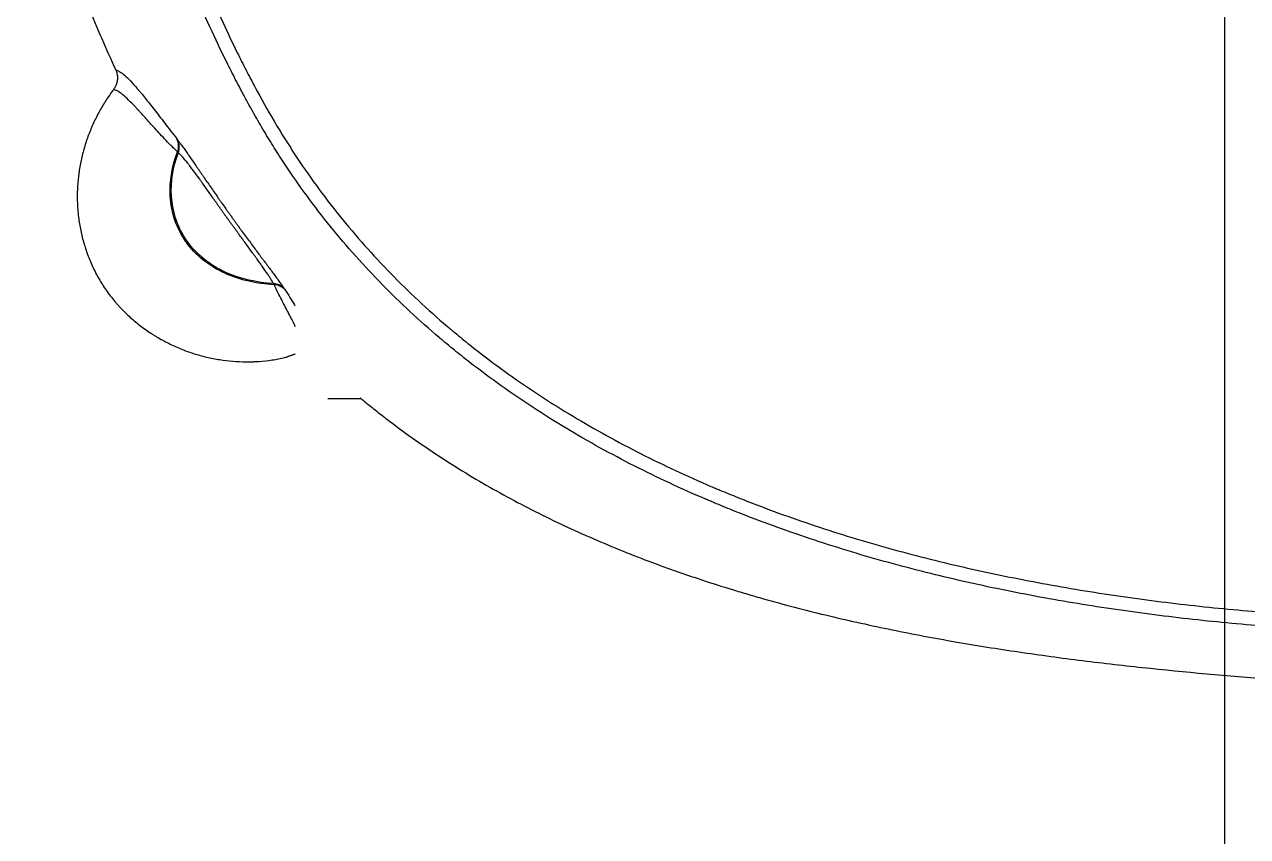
# Model space of a CAD drawing. Header units: millimetres. Extents: x -33000 to 294000, y 0 to 42408.
# Drawn here: x 8420.3 to 8552.1, y 15390.5 to 15477.9 of the extents above; entities that cross this region are included whole.
import ezdxf

# ---------------------------------------------------------------- set-up
doc = ezdxf.new("R2010")
doc.units = ezdxf.units.MM
doc.header["$LTSCALE"] = 50
doc.layers.add('arch', color=8, linetype='Continuous')

msp = doc.modelspace()

# ---------------------------------------------------------------- linework, layer by layer
at = {"layer": 'arch'}
msp.add_line((8549.58, 16664.53), (8549.58, 15204.53), dxfattribs=at)
at = {"layer": 'arch', "linetype": 'Continuous'}
msp.add_line((8453.01, 15437.63), (8456.51, 15437.63), dxfattribs=at)
for centre, major_axis, ratio, start_param, end_param in [((8435.04, 15464.57), (-1.59, -1.21), 0.873482, 2.204426, 2.992704), ((8435.12, 15464.46), (-1.59, -1.21), 0.870637, 2.216695, 2.993954), ((8446.8, 15448.18), (1.66, 1.11), 0.873243, 0.157442, 0.851187), ((8446.89, 15448.03), (1.68, 1.09), 0.894464, 0.171508, 0.874223)]:
    msp.add_ellipse(centre, major_axis=major_axis, ratio=ratio, start_param=start_param, end_param=end_param, dxfattribs=at)
for points, knots in [([(8554.53, 15413.06), (8551.74, 15413.27), (8548.95, 15413.53), (8543.4, 15414.15), (8540.64, 15414.5), (8535.13, 15415.3), (8532.39, 15415.75), (8526.93, 15416.76), (8524.21, 15417.31), (8518.8, 15418.54), (8516.11, 15419.22), (8510.75, 15420.69), (8508.09, 15421.49), (8504.12, 15422.81), (8502.8, 15423.26), (8500.17, 15424.21), (8498.86, 15424.7), (8496.9, 15425.47), (8495.92, 15425.86), (8494.94, 15426.27), (8494.46, 15426.47), (8494.29, 15426.54), (8493.97, 15426.68), (8492.51, 15427.3), (8491.07, 15427.94), (8488.53, 15429.13), (8486.01, 15430.35), (8482.3, 15432.31), (8479.88, 15433.7), (8477.49, 15435.14), (8476.3, 15435.88), (8473.97, 15437.41), (8472.81, 15438.19), (8470.53, 15439.82), (8469.41, 15440.66), (8467.74, 15441.95), (8466.92, 15442.61), (8465.96, 15443.39), (8465.56, 15443.73), (8465.29, 15443.96), (8465.15, 15444.07), (8463.94, 15445.1), (8462.89, 15446.04), (8460.84, 15447.95), (8459.84, 15448.92), (8457.89, 15450.91), (8456.94, 15451.93), (8455.09, 15454), (8454.19, 15455.06), (8452.44, 15457.22), (8451.6, 15458.32), (8449.95, 15460.56), (8449.16, 15461.7), (8448, 15463.44), (8447.63, 15464.03), (8446.88, 15465.21), (8446.52, 15465.81), (8445.8, 15467.02), (8445.45, 15467.62), (8444.75, 15468.85), (8444.41, 15469.46), (8443.99, 15470.24), (8443.91, 15470.39), (8443.74, 15470.71), (8443.66, 15470.86), (8443.41, 15471.33), (8442.92, 15472.27), (8442.44, 15473.21), (8441.51, 15475.1), (8440.91, 15476.36), (8439.74, 15478.91), (8439.19, 15480.19), (8437.57, 15484.06), (8436.57, 15486.66), (8434.71, 15491.92), (8433.84, 15494.56), (8432.23, 15499.9), (8431.48, 15502.59), (8430.09, 15508), (8429.44, 15510.73), (8428.69, 15514.15), (8428.47, 15515.18), (8428.25, 15516.21), (8428.11, 15516.9), (8428.04, 15517.24), (8427.69, 15518.96), (8427.42, 15520.34), (8426.65, 15524.46), (8426.17, 15527.22), (8425.29, 15532.72), (8424.89, 15535.48), (8423.76, 15543.75), (8423.14, 15549.26), (8422.35, 15557.53), (8422.1, 15560.29), (8421.67, 15565.81), (8421.48, 15568.57), (8420.98, 15576.85), (8420.5, 15587.9), (8420.35, 15598.95), (8420.35, 15610.01), (8420.42, 15615.54), (8420.73, 15626.6), (8420.97, 15632.13), (8421.48, 15640.44), (8421.67, 15643.21), (8422.1, 15648.74), (8422.34, 15651.51), (8422.88, 15657.06), (8423.17, 15659.83), (8423.64, 15663.98), (8423.81, 15665.37), (8424.16, 15668.14), (8424.34, 15669.53), (8425.28, 15676.46), (8426.16, 15681.98), (8427.7, 15690.2), (8428.25, 15692.93), (8429.45, 15698.38), (8430.1, 15701.09), (8431.49, 15706.49), (8432.23, 15709.17), (8433.85, 15714.52), (8434.72, 15717.18), (8435.78, 15720.15), (8435.89, 15720.48), (8436.13, 15721.14), (8436.25, 15721.47), (8436.62, 15722.46), (8437.36, 15724.43), (8438.14, 15726.37), (8439.76, 15730.23), (8440.92, 15732.77), (8442.46, 15735.89), (8442.78, 15736.51), (8443.42, 15737.74), (8443.74, 15738.35), (8444.74, 15740.19), (8445.42, 15741.4), (8446.49, 15743.19), (8446.85, 15743.79), (8447.59, 15744.97), (8447.97, 15745.56), (8449.13, 15747.31), (8449.93, 15748.46), (8451.17, 15750.16), (8451.6, 15750.72), (8452.13, 15751.42), (8452.24, 15751.56), (8452.46, 15751.84), (8452.79, 15752.25), (8453.99, 15753.76), (8455.13, 15755.1), (8456.99, 15757.18), (8457.94, 15758.2), (8459.89, 15760.18), (8460.88, 15761.15), (8462.91, 15763.04), (8463.95, 15763.96), (8466.06, 15765.76), (8467.14, 15766.63), (8469.33, 15768.34), (8470.44, 15769.17), (8472.71, 15770.79), (8473.86, 15771.58), (8475.62, 15772.73), (8476.5, 15773.3), (8477.55, 15773.94), (8478, 15774.22), (8478.3, 15774.4), (8478.45, 15774.49), (8479.8, 15775.31), (8481.02, 15776.01), (8483.47, 15777.36), (8485.94, 15778.67), (8488.44, 15779.89), (8492.22, 15781.65), (8494.77, 15782.75), (8499.94, 15784.78), (8502.55, 15785.73), (8507.82, 15787.48), (8510.48, 15788.28), (8514.52, 15789.4), (8515.87, 15789.76), (8517.9, 15790.27), (8518.58, 15790.44), (8519.6, 15790.68), (8519.94, 15790.76), (8520.63, 15790.92), (8522.33, 15791.32), (8524.04, 15791.69), (8526.1, 15792.11), (8526.79, 15792.25), (8528.17, 15792.52), (8528.85, 15792.65), (8532.3, 15793.29), (8535.06, 15793.74), (8540.6, 15794.55), (8543.38, 15794.91), (8547.55, 15795.37), (8548.94, 15795.51), (8551.74, 15795.77), (8553.13, 15795.89), (8554.53, 15796)], [0, 0, 0, 0, 0.015625, 0.015625, 0.03125, 0.03125, 0.046875, 0.046875, 0.0625, 0.0625, 0.078125, 0.078125, 0.09375, 0.09375, 0.101562, 0.101562, 0.109375, 0.109375, 0.113281, 0.115234, 0.115234, 0.116211, 0.116211, 0.117187, 0.125, 0.125, 0.132812, 0.140625, 0.148437, 0.148437, 0.15625, 0.15625, 0.164062, 0.164062, 0.171875, 0.171875, 0.175781, 0.177734, 0.178711, 0.178711, 0.179687, 0.179687, 0.1875, 0.1875, 0.195312, 0.195312, 0.203125, 0.203125, 0.210937, 0.210937, 0.21875, 0.21875, 0.226562, 0.226562, 0.230469, 0.230469, 0.234375, 0.234375, 0.238281, 0.238281, 0.242187, 0.242187, 0.243164, 0.243164, 0.244141, 0.244141, 0.246094, 0.25, 0.25, 0.257812, 0.257812, 0.265625, 0.265625, 0.28125, 0.28125, 0.296875, 0.296875, 0.3125, 0.3125, 0.328125, 0.328125, 0.332031, 0.333984, 0.333984, 0.335937, 0.335937, 0.34375, 0.34375, 0.359375, 0.359375, 0.375, 0.375, 0.40625, 0.40625, 0.421875, 0.421875, 0.4375, 0.4375, 0.46875, 0.5, 0.5, 0.53125, 0.53125, 0.5625, 0.5625, 0.578125, 0.578125, 0.59375, 0.59375, 0.609375, 0.609375, 0.617187, 0.617187, 0.625, 0.625, 0.65625, 0.65625, 0.671875, 0.671875, 0.6875, 0.6875, 0.703125, 0.703125, 0.71875, 0.71875, 0.720703, 0.720703, 0.722656, 0.722656, 0.726562, 0.734375, 0.734375, 0.75, 0.75, 0.753906, 0.753906, 0.757812, 0.757812, 0.765625, 0.765625, 0.769531, 0.769531, 0.773437, 0.773437, 0.78125, 0.78125, 0.785156, 0.785156, 0.786133, 0.786133, 0.787109, 0.789062, 0.796875, 0.796875, 0.804687, 0.804687, 0.8125, 0.8125, 0.820312, 0.820312, 0.828125, 0.828125, 0.835937, 0.835937, 0.84375, 0.84375, 0.847656, 0.849609, 0.850586, 0.850586, 0.851562, 0.851562, 0.859375, 0.859375, 0.867187, 0.875, 0.875, 0.890625, 0.890625, 0.90625, 0.90625, 0.921875, 0.921875, 0.929687, 0.929687, 0.933594, 0.933594, 0.935547, 0.935547, 0.9375, 0.945312, 0.945312, 0.949219, 0.949219, 0.953125, 0.953125, 0.96875, 0.96875, 0.984375, 0.984375, 0.992187, 0.992187, 1, 1, 1, 1]), ([(8554.64, 15794.5), (8551.87, 15794.29), (8549.11, 15794.03), (8543.59, 15793.42), (8540.85, 15793.07), (8535.37, 15792.28), (8532.64, 15791.83), (8527.2, 15790.82), (8524.49, 15790.27), (8519.09, 15789.04), (8516.4, 15788.36), (8512.38, 15787.26), (8511.04, 15786.87), (8509.38, 15786.37), (8509.04, 15786.26), (8508.38, 15786.06), (8507.38, 15785.75), (8506.39, 15785.42), (8503.09, 15784.33), (8500.48, 15783.39), (8495.33, 15781.36), (8492.78, 15780.27), (8489.02, 15778.51), (8486.53, 15777.3), (8484.08, 15776), (8481.65, 15774.65), (8480.44, 15773.96), (8479.1, 15773.14), (8478.95, 15773.05), (8478.65, 15772.87), (8478.2, 15772.6), (8477.17, 15771.96), (8476.29, 15771.39), (8474.55, 15770.25), (8473.41, 15769.47), (8471.17, 15767.86), (8470.06, 15767.03), (8467.89, 15765.34), (8466.83, 15764.47), (8464.74, 15762.68), (8463.71, 15761.76), (8461.7, 15759.89), (8460.72, 15758.92), (8458.8, 15756.95), (8457.86, 15755.94), (8456.02, 15753.86), (8455.12, 15752.8), (8454.03, 15751.44), (8453.81, 15751.17), (8453.49, 15750.76), (8453.38, 15750.62), (8453.17, 15750.34), (8452.63, 15749.65), (8452.11, 15748.95), (8450.88, 15747.26), (8450.1, 15746.11), (8448.58, 15743.79), (8447.85, 15742.62), (8446.45, 15740.24), (8445.78, 15739.04), (8444.48, 15736.61), (8443.85, 15735.38), (8442.02, 15731.66), (8440.89, 15729.15), (8439.29, 15725.31), (8438.53, 15723.37), (8437.8, 15721.42), (8437.5, 15720.6), (8437.44, 15720.44), (8437.32, 15720.11), (8437.14, 15719.62), (8436.97, 15719.13), (8435.93, 15716.18), (8435.08, 15713.54), (8433.49, 15708.24), (8432.75, 15705.57), (8431.39, 15700.22), (8430.75, 15697.53), (8429.58, 15692.13), (8429.03, 15689.42), (8428.02, 15683.98), (8427.32, 15679.89), (8426.59, 15675.09), (8426.24, 15672.69), (8426.1, 15671.66), (8426, 15670.98), (8425.96, 15670.63), (8425.54, 15667.54), (8424.86, 15662.04), (8424.29, 15656.55), (8423.76, 15651.05), (8423.53, 15648.31), (8423.1, 15642.82), (8422.91, 15640.07), (8422.41, 15631.84), (8422.18, 15626.35), (8421.87, 15615.38), (8421.8, 15609.9), (8421.8, 15598.94), (8421.88, 15593.46), (8422.19, 15582.5), (8422.42, 15577.03), (8422.92, 15568.82), (8423.11, 15566.08), (8423.54, 15560.61), (8423.78, 15557.87), (8424.56, 15549.67), (8425.18, 15544.2), (8426.28, 15536.01), (8426.68, 15533.28), (8427.55, 15527.81), (8428.02, 15525.08), (8428.78, 15520.99), (8429.05, 15519.63), (8429.39, 15517.92), (8429.46, 15517.58), (8429.6, 15516.9), (8429.81, 15515.88), (8430.61, 15512.14), (8431.41, 15508.76), (8432.78, 15503.39), (8433.52, 15500.72), (8435.1, 15495.43), (8435.96, 15492.8), (8437.79, 15487.58), (8438.77, 15485), (8440.37, 15481.16), (8441.47, 15478.62), (8442.65, 15476.1), (8443.58, 15474.23), (8444.05, 15473.29), (8444.61, 15472.21), (8444.86, 15471.75), (8445.02, 15471.44), (8445.1, 15471.28), (8445.85, 15469.89), (8446.53, 15468.68), (8447.59, 15466.88), (8447.95, 15466.29), (8448.69, 15465.11), (8449.06, 15464.53), (8450.2, 15462.79), (8450.98, 15461.66), (8452.6, 15459.43), (8453.44, 15458.34), (8455.17, 15456.2), (8456.06, 15455.15), (8457.89, 15453.09), (8458.83, 15452.08), (8460.76, 15450.1), (8461.75, 15449.13), (8463.78, 15447.23), (8464.82, 15446.3), (8466.02, 15445.28), (8466.15, 15445.17), (8466.42, 15444.94), (8466.55, 15444.83), (8466.96, 15444.5), (8467.77, 15443.83), (8468.58, 15443.18), (8470.23, 15441.89), (8471.35, 15441.06), (8473.61, 15439.45), (8474.76, 15438.67), (8477.07, 15437.15), (8478.25, 15436.42), (8480.62, 15435), (8483.02, 15433.62), (8486.69, 15431.67), (8489.19, 15430.46), (8491.72, 15429.29), (8492.99, 15428.72), (8494.43, 15428.1), (8494.59, 15428.03), (8494.91, 15427.9), (8495.08, 15427.83), (8495.56, 15427.63), (8496.53, 15427.23), (8497.5, 15426.84), (8499.44, 15426.08), (8500.74, 15425.59), (8503.35, 15424.65), (8504.66, 15424.2), (8508.6, 15422.9), (8511.24, 15422.11), (8516.55, 15420.65), (8519.22, 15419.98), (8524.58, 15418.77), (8527.28, 15418.22), (8532.69, 15417.22), (8535.41, 15416.77), (8540.87, 15415.98), (8543.61, 15415.63), (8549.11, 15415.02), (8551.87, 15414.77), (8554.64, 15414.55)], [0, 0, 0, 0, 0.015625, 0.015625, 0.03125, 0.03125, 0.046875, 0.046875, 0.0625, 0.0625, 0.078125, 0.078125, 0.085938, 0.085938, 0.087891, 0.087891, 0.089844, 0.09375, 0.09375, 0.109375, 0.109375, 0.125, 0.125, 0.132812, 0.140625, 0.140625, 0.148437, 0.148437, 0.149414, 0.149414, 0.150391, 0.152344, 0.15625, 0.15625, 0.164062, 0.164062, 0.171875, 0.171875, 0.179687, 0.179687, 0.1875, 0.1875, 0.195312, 0.195312, 0.203125, 0.203125, 0.210938, 0.210938, 0.212891, 0.212891, 0.213867, 0.213867, 0.214844, 0.21875, 0.21875, 0.226563, 0.226563, 0.234375, 0.234375, 0.242188, 0.242188, 0.25, 0.25, 0.265625, 0.265625, 0.273438, 0.277344, 0.277344, 0.27832, 0.27832, 0.279297, 0.28125, 0.28125, 0.296875, 0.296875, 0.3125, 0.3125, 0.328125, 0.328125, 0.34375, 0.34375, 0.359375, 0.367188, 0.371094, 0.373047, 0.373047, 0.375, 0.375, 0.390625, 0.40625, 0.40625, 0.421875, 0.421875, 0.4375, 0.4375, 0.46875, 0.46875, 0.5, 0.5, 0.53125, 0.53125, 0.5625, 0.5625, 0.578125, 0.578125, 0.59375, 0.59375, 0.625, 0.625, 0.640625, 0.640625, 0.65625, 0.65625, 0.664063, 0.664063, 0.666016, 0.666016, 0.667969, 0.671875, 0.6875, 0.6875, 0.703125, 0.703125, 0.71875, 0.71875, 0.734375, 0.734375, 0.742188, 0.75, 0.75, 0.753906, 0.755859, 0.756836, 0.756836, 0.757813, 0.757813, 0.765625, 0.765625, 0.769531, 0.769531, 0.773438, 0.773438, 0.78125, 0.78125, 0.789063, 0.789063, 0.796875, 0.796875, 0.804688, 0.804688, 0.8125, 0.8125, 0.820313, 0.820313, 0.821289, 0.821289, 0.822266, 0.822266, 0.824219, 0.828125, 0.828125, 0.835938, 0.835938, 0.84375, 0.84375, 0.851563, 0.851563, 0.859375, 0.867188, 0.875, 0.875, 0.882813, 0.882813, 0.883789, 0.883789, 0.884766, 0.884766, 0.886719, 0.890625, 0.890625, 0.898438, 0.898438, 0.90625, 0.90625, 0.921875, 0.921875, 0.9375, 0.9375, 0.953125, 0.953125, 0.96875, 0.96875, 0.984375, 0.984375, 1, 1, 1, 1]), ([(8427.24, 15479.83), (8427.7, 15478.68), (8428.18, 15477.53), (8429.15, 15475.25), (8429.66, 15474.12), (8430.18, 15473)], [0, 0, 0, 0, 0.5, 0.5, 1, 1, 1, 1]), ([(8430.18, 15473), (8430.23, 15472.88), (8430.28, 15472.76), (8430.32, 15472.58), (8430.33, 15472.51), (8430.35, 15472.42), (8430.35, 15472.39), (8430.36, 15472.32), (8430.36, 15472.29), (8430.37, 15472.13), (8430.36, 15472.01), (8430.34, 15471.82), (8430.33, 15471.76), (8430.3, 15471.66), (8430.3, 15471.63), (8430.28, 15471.57), (8430.27, 15471.54), (8430.26, 15471.51)], [0, 0, 0, 0, 0.25, 0.25, 0.375, 0.375, 0.4375, 0.4375, 0.5, 0.5, 0.75, 0.75, 0.875, 0.875, 0.9375, 0.9375, 1, 1, 1, 1]), ([(8430.18, 15473), (8430.24, 15472.99), (8430.31, 15472.96), (8430.42, 15472.92), (8430.46, 15472.9), (8430.53, 15472.87), (8430.57, 15472.84), (8430.77, 15472.73), (8430.94, 15472.6), (8431.32, 15472.26), (8431.53, 15472.06), (8431.98, 15471.59), (8432.22, 15471.32), (8432.52, 15470.97), (8432.55, 15470.93), (8432.62, 15470.85), (8432.72, 15470.73), (8432.83, 15470.6), (8433.04, 15470.35), (8433.19, 15470.17), (8433.49, 15469.79), (8433.65, 15469.59), (8433.98, 15469.18), (8434.15, 15468.96), (8434.5, 15468.51), (8434.68, 15468.28), (8435.06, 15467.79), (8435.26, 15467.54), (8435.66, 15467.01), (8435.87, 15466.74), (8436.31, 15466.17), (8436.54, 15465.87), (8436.77, 15465.57)], [0, 0, 0, 0, 0.0625, 0.0625, 0.09375, 0.09375, 0.125, 0.125, 0.25, 0.25, 0.375, 0.375, 0.5, 0.5, 0.515625, 0.515625, 0.53125, 0.5625, 0.5625, 0.625, 0.625, 0.6875, 0.6875, 0.75, 0.75, 0.8125, 0.8125, 0.875, 0.875, 0.9375, 0.9375, 1, 1, 1, 1]), ([(8430.26, 15471.51), (8430.25, 15471.48), (8430.24, 15471.45), (8430.22, 15471.4), (8430.21, 15471.37), (8430.18, 15471.28), (8430.15, 15471.23), (8430.07, 15471.07), (8430.01, 15470.98), (8429.94, 15470.88)], [0, 0, 0, 0, 0.125, 0.125, 0.25, 0.25, 0.5, 0.5, 1, 1, 1, 1]), ([(8429.94, 15470.88), (8429.66, 15470.52), (8429.39, 15470.14), (8428.89, 15469.36), (8428.65, 15468.97), (8428.2, 15468.15), (8427.99, 15467.73), (8427.7, 15467.09), (8427.6, 15466.88), (8427.47, 15466.55), (8427.4, 15466.39), (8427.33, 15466.22), (8427.29, 15466.11), (8427.27, 15466.06), (8427.08, 15465.56), (8426.93, 15465.11), (8426.67, 15464.2), (8426.55, 15463.74), (8426.35, 15462.81), (8426.27, 15462.34), (8426.14, 15461.4), (8426.09, 15460.92), (8426.05, 15460.2), (8426.04, 15459.95), (8426.03, 15459.65), (8426.03, 15459.59), (8426.03, 15459.47), (8426.03, 15459.41), (8426.03, 15459.22), (8426.03, 15459.1), (8426.05, 15458.49), (8426.08, 15458), (8426.18, 15457.04), (8426.25, 15456.56), (8426.42, 15455.6), (8426.53, 15455.12), (8426.79, 15454.18), (8426.94, 15453.7), (8427.13, 15453.18), (8427.15, 15453.12), (8427.19, 15453), (8427.22, 15452.94), (8427.28, 15452.77), (8427.42, 15452.42), (8427.57, 15452.08), (8427.88, 15451.41), (8428.11, 15450.97), (8428.6, 15450.11), (8428.87, 15449.7), (8429.43, 15448.88), (8429.74, 15448.49), (8430.1, 15448.06), (8430.14, 15448.01), (8430.22, 15447.92), (8430.26, 15447.87), (8430.39, 15447.73), (8430.64, 15447.45), (8430.9, 15447.18), (8431.42, 15446.65), (8431.79, 15446.32), (8432.54, 15445.68), (8432.93, 15445.38), (8433.53, 15444.95), (8433.74, 15444.81), (8434, 15444.64), (8434.05, 15444.6), (8434.15, 15444.54), (8434.2, 15444.5), (8434.36, 15444.41), (8434.47, 15444.34), (8435, 15444.02), (8435.43, 15443.79), (8436.3, 15443.35), (8437.19, 15442.95), (8438.1, 15442.62), (8438.79, 15442.4), (8439.02, 15442.33), (8439.49, 15442.2), (8439.73, 15442.14), (8440.43, 15441.98), (8440.9, 15441.89), (8441.84, 15441.74), (8442.32, 15441.68), (8443.26, 15441.61), (8443.73, 15441.58), (8444.44, 15441.58), (8444.68, 15441.58), (8444.97, 15441.59), (8445.03, 15441.59), (8445.15, 15441.6), (8445.21, 15441.6), (8445.39, 15441.61), (8445.5, 15441.62), (8446.09, 15441.66), (8446.56, 15441.71), (8447.48, 15441.85), (8447.94, 15441.93), (8448.45, 15442.06), (8448.52, 15442.07), (8448.59, 15442.09)], [0, 0, 0, 0, 0.0321, 0.0321, 0.0642, 0.0642, 0.0963, 0.0963, 0.112351, 0.112351, 0.120376, 0.124388, 0.124388, 0.128401, 0.128401, 0.160501, 0.160501, 0.192601, 0.192601, 0.224701, 0.224701, 0.256801, 0.256801, 0.272851, 0.272851, 0.276864, 0.276864, 0.280876, 0.280876, 0.288901, 0.288901, 0.321002, 0.321002, 0.353102, 0.353102, 0.385202, 0.385202, 0.417302, 0.417302, 0.421315, 0.421315, 0.425327, 0.425327, 0.433352, 0.449402, 0.449402, 0.481502, 0.481502, 0.513602, 0.513602, 0.545703, 0.545703, 0.549715, 0.549715, 0.553728, 0.553728, 0.561753, 0.577803, 0.577803, 0.609903, 0.609903, 0.642003, 0.642003, 0.658053, 0.658053, 0.662066, 0.662066, 0.666078, 0.666078, 0.674103, 0.674103, 0.706203, 0.706203, 0.738304, 0.770404, 0.770404, 0.786454, 0.786454, 0.802504, 0.802504, 0.834604, 0.834604, 0.866704, 0.866704, 0.898804, 0.898804, 0.914854, 0.914854, 0.918867, 0.918867, 0.922879, 0.922879, 0.930904, 0.930904, 0.963005, 0.963005, 0.995105, 0.995105, 1, 1, 1, 1]), ([(8436.84, 15464.17), (8436.71, 15464.29), (8436.59, 15464.41), (8436.35, 15464.65), (8436.23, 15464.77), (8435.88, 15465.12), (8435.65, 15465.36), (8435.22, 15465.81), (8435.01, 15466.03), (8434.62, 15466.47), (8434.42, 15466.68), (8434.06, 15467.08), (8433.88, 15467.28), (8433.54, 15467.66), (8433.37, 15467.84), (8433.05, 15468.2), (8432.9, 15468.36), (8432.68, 15468.61), (8432.57, 15468.72), (8432.46, 15468.84), (8432.39, 15468.91), (8432.36, 15468.95), (8432.05, 15469.28), (8431.8, 15469.53), (8431.34, 15469.99), (8431.12, 15470.18), (8430.73, 15470.5), (8430.55, 15470.62), (8430.35, 15470.74), (8430.31, 15470.76), (8430.23, 15470.79), (8430.19, 15470.81), (8430.08, 15470.85), (8430.01, 15470.87), (8429.94, 15470.88)], [0, 0, 0, 0, 0.03125, 0.03125, 0.0625, 0.0625, 0.125, 0.125, 0.1875, 0.1875, 0.25, 0.25, 0.3125, 0.3125, 0.375, 0.375, 0.4375, 0.4375, 0.46875, 0.484375, 0.484375, 0.5, 0.5, 0.625, 0.625, 0.75, 0.75, 0.875, 0.875, 0.90625, 0.90625, 0.9375, 0.9375, 1, 1, 1, 1]), ([(8436.77, 15465.57), (8436.78, 15465.55), (8436.79, 15465.54), (8436.81, 15465.52), (8436.82, 15465.51), (8436.84, 15465.48), (8436.84, 15465.47), (8436.85, 15465.46)], [0, 0, 0, 0, 0.367902, 0.367902, 0.683955, 0.683955, 1, 1, 1, 1]), ([(8436.85, 15465.46), (8436.93, 15465.37), (8437, 15465.26), (8437.16, 15465.05), (8437.24, 15464.93), (8437.42, 15464.69), (8437.51, 15464.57), (8437.7, 15464.3), (8437.79, 15464.16), (8437.92, 15463.98), (8437.95, 15463.94), (8438, 15463.87), (8438.02, 15463.83), (8438.1, 15463.72), (8438.15, 15463.64), (8438.32, 15463.41), (8438.42, 15463.25), (8438.65, 15462.93), (8438.76, 15462.76), (8439, 15462.42), (8439.11, 15462.25), (8439.3, 15461.98), (8439.36, 15461.9), (8439.48, 15461.71), (8439.55, 15461.62), (8439.74, 15461.35), (8439.86, 15461.16), (8440.25, 15460.6), (8440.51, 15460.22), (8440.92, 15459.64), (8441.05, 15459.45), (8441.26, 15459.15), (8441.33, 15459.06), (8441.46, 15458.86), (8441.53, 15458.76), (8441.74, 15458.46), (8441.88, 15458.26), (8442.1, 15457.97), (8442.17, 15457.87), (8442.31, 15457.67), (8442.38, 15457.57), (8442.49, 15457.42), (8442.52, 15457.37), (8442.59, 15457.27), (8442.63, 15457.22), (8442.74, 15457.07), (8442.81, 15456.97), (8442.95, 15456.77), (8443.02, 15456.68), (8443.16, 15456.48), (8443.23, 15456.38), (8443.38, 15456.18), (8443.45, 15456.08), (8443.59, 15455.89), (8443.66, 15455.79), (8443.87, 15455.5), (8444.01, 15455.31), (8444.43, 15454.74), (8444.71, 15454.36), (8445.12, 15453.81), (8445.25, 15453.63), (8445.52, 15453.27), (8445.65, 15453.1), (8445.85, 15452.83), (8445.91, 15452.75), (8446.01, 15452.62), (8446.04, 15452.57), (8446.11, 15452.49), (8446.27, 15452.27), (8446.55, 15451.9), (8446.9, 15451.43), (8447.13, 15451.13), (8447.34, 15450.84), (8447.44, 15450.7), (8447.57, 15450.53), (8447.59, 15450.49), (8447.64, 15450.43), (8447.71, 15450.33), (8447.78, 15450.23), (8447.92, 15450.04), (8448, 15449.93), (8448.16, 15449.7), (8448.23, 15449.6), (8448.29, 15449.5)], [0, 0, 0, 0, 0.03125, 0.03125, 0.0625, 0.0625, 0.09375, 0.09375, 0.125, 0.125, 0.132812, 0.132812, 0.140625, 0.140625, 0.15625, 0.15625, 0.1875, 0.1875, 0.21875, 0.21875, 0.25, 0.25, 0.265625, 0.265625, 0.28125, 0.28125, 0.3125, 0.3125, 0.375, 0.375, 0.40625, 0.40625, 0.421875, 0.421875, 0.4375, 0.4375, 0.46875, 0.46875, 0.484375, 0.484375, 0.5, 0.5, 0.507813, 0.507813, 0.515625, 0.515625, 0.53125, 0.53125, 0.546875, 0.546875, 0.5625, 0.5625, 0.578125, 0.578125, 0.59375, 0.59375, 0.625, 0.625, 0.6875, 0.6875, 0.71875, 0.71875, 0.75, 0.75, 0.765625, 0.765625, 0.773437, 0.773437, 0.78125, 0.8125, 0.84375, 0.875, 0.875, 0.90625, 0.90625, 0.914063, 0.914063, 0.921875, 0.9375, 0.9375, 0.96875, 0.96875, 1, 1, 1, 1]), ([(8447.23, 15449.88), (8445.35, 15449.98), (8441.56, 15450.83), (8437.31, 15454.21), (8435.63, 15459.12), (8436.24, 15462.61), (8436.84, 15464.17)], [0, 0, 0, 0, 0.237241, 0.503246, 0.769252, 1, 1, 1, 1]), ([(8447.17, 15450), (8445.33, 15450.11), (8441.62, 15450.95), (8437.45, 15454.29), (8435.78, 15459.12), (8436.35, 15462.55), (8436.92, 15464.09)], [0, 0, 0, 0, 0.237223, 0.503233, 0.769243, 1, 1, 1, 1]), ([(8436.92, 15464.09), (8436.92, 15464.1), (8436.91, 15464.11), (8436.89, 15464.12), (8436.88, 15464.13), (8436.86, 15464.15), (8436.85, 15464.16), (8436.84, 15464.17)], [0, 0, 0, 0, 0.316133, 0.316133, 0.632192, 0.632192, 1, 1, 1, 1]), ([(8447.17, 15450), (8447.12, 15450.09), (8447.07, 15450.18), (8446.95, 15450.38), (8446.88, 15450.49), (8446.77, 15450.66), (8446.74, 15450.72), (8446.68, 15450.81), (8446.66, 15450.84), (8446.62, 15450.9), (8446.6, 15450.93), (8446.49, 15451.09), (8446.4, 15451.21), (8446.22, 15451.48), (8446.03, 15451.75), (8445.72, 15452.18), (8445.5, 15452.49), (8445.37, 15452.68), (8445.34, 15452.72), (8445.28, 15452.8), (8445.25, 15452.83), (8445.17, 15452.95), (8445.11, 15453.03), (8444.94, 15453.27), (8444.82, 15453.43), (8444.59, 15453.75), (8444.47, 15453.91), (8444.23, 15454.24), (8444.11, 15454.41), (8443.93, 15454.66), (8443.87, 15454.75), (8443.74, 15454.92), (8443.68, 15455), (8443.49, 15455.26), (8443.37, 15455.43), (8443.18, 15455.69), (8443.11, 15455.78), (8442.98, 15455.95), (8442.92, 15456.04), (8442.79, 15456.21), (8442.72, 15456.3), (8442.63, 15456.43), (8442.59, 15456.48), (8442.53, 15456.56), (8442.5, 15456.61), (8442.43, 15456.7), (8442.4, 15456.74), (8442.34, 15456.83), (8442.31, 15456.88), (8442.24, 15456.96), (8442.21, 15457.01), (8442.17, 15457.08), (8442.15, 15457.1), (8442.12, 15457.14), (8442.1, 15457.17), (8442.05, 15457.23), (8442.02, 15457.27), (8441.96, 15457.36), (8441.92, 15457.41), (8441.86, 15457.5), (8441.83, 15457.54), (8441.76, 15457.63), (8441.73, 15457.67), (8441.64, 15457.81), (8441.58, 15457.9), (8441.45, 15458.08), (8441.39, 15458.17), (8441.27, 15458.34), (8441.2, 15458.43), (8441.08, 15458.61), (8441.02, 15458.7), (8440.83, 15458.96), (8440.71, 15459.14), (8440.47, 15459.48), (8440.35, 15459.65), (8440.11, 15459.99), (8439.99, 15460.15), (8439.76, 15460.48), (8439.64, 15460.65), (8439.5, 15460.85), (8439.47, 15460.89), (8439.41, 15460.97), (8439.38, 15461.01), (8439.3, 15461.13), (8439.24, 15461.21), (8438.96, 15461.6), (8438.74, 15461.89), (8438.43, 15462.31), (8438.33, 15462.44), (8438.18, 15462.64), (8438.13, 15462.71), (8438.05, 15462.8), (8438.03, 15462.83), (8437.98, 15462.89), (8437.96, 15462.92), (8437.74, 15463.2), (8437.56, 15463.41), (8437.31, 15463.7), (8437.23, 15463.79), (8437.07, 15463.95), (8437, 15464.02), (8436.92, 15464.09)], [0, 0, 0, 0, 0.03125, 0.03125, 0.0625, 0.0625, 0.078125, 0.078125, 0.085938, 0.085938, 0.09375, 0.09375, 0.125, 0.125, 0.15625, 0.1875, 0.21875, 0.21875, 0.226563, 0.226563, 0.234375, 0.234375, 0.25, 0.25, 0.28125, 0.28125, 0.3125, 0.3125, 0.34375, 0.34375, 0.359375, 0.359375, 0.375, 0.375, 0.40625, 0.40625, 0.421875, 0.421875, 0.4375, 0.4375, 0.453125, 0.453125, 0.460938, 0.460938, 0.46875, 0.46875, 0.476563, 0.476563, 0.484375, 0.484375, 0.492188, 0.492188, 0.496094, 0.496094, 0.5, 0.5, 0.507813, 0.507813, 0.515625, 0.515625, 0.523438, 0.523438, 0.53125, 0.53125, 0.546875, 0.546875, 0.5625, 0.5625, 0.578125, 0.578125, 0.59375, 0.59375, 0.625, 0.625, 0.65625, 0.65625, 0.6875, 0.6875, 0.71875, 0.71875, 0.726563, 0.726563, 0.734375, 0.734375, 0.75, 0.75, 0.8125, 0.8125, 0.84375, 0.84375, 0.859375, 0.859375, 0.867188, 0.867188, 0.875, 0.875, 0.9375, 0.9375, 0.96875, 0.96875, 1, 1, 1, 1]), ([(8449.52, 15445.38), (8449.49, 15445.45), (8449.45, 15445.51), (8449.24, 15445.96), (8449.03, 15446.37), (8448.68, 15447.03), (8448.56, 15447.27), (8448.31, 15447.74), (8448.18, 15447.99), (8447.92, 15448.5), (8447.78, 15448.77), (8447.51, 15449.31), (8447.37, 15449.59), (8447.23, 15449.88)], [0, 0, 0, 0, 0.055973, 0.055973, 0.370649, 0.370649, 0.527986, 0.527986, 0.685324, 0.685324, 0.842662, 0.842662, 1, 1, 1, 1]), ([(8448.38, 15449.36), (8448.57, 15449.06), (8448.76, 15448.78), (8449.11, 15448.23), (8449.28, 15447.96), (8449.47, 15447.67), (8449.49, 15447.63), (8449.51, 15447.59)], [0, 0, 0, 0, 0.465441, 0.465441, 0.930882, 0.930882, 1, 1, 1, 1]), ([(8456.49, 15437.7), (8456.64, 15437.58), (8456.78, 15437.46), (8457.38, 15436.98), (8457.83, 15436.62), (8458.51, 15436.08), (8458.74, 15435.9), (8459.2, 15435.54), (8460.35, 15434.66), (8461.51, 15433.81), (8463.4, 15432.49), (8464.35, 15431.84), (8466.28, 15430.59), (8467.25, 15429.98), (8470.19, 15428.21), (8472.19, 15427.1), (8476.24, 15424.99), (8478.31, 15424), (8482.49, 15422.13), (8484.61, 15421.25), (8487.84, 15420.01), (8488.92, 15419.61), (8490.28, 15419.13), (8490.55, 15419.03), (8491.1, 15418.84), (8491.92, 15418.56), (8493.84, 15417.91), (8495.49, 15417.39), (8497.15, 15416.88), (8497.7, 15416.72), (8498.81, 15416.39), (8499.36, 15416.23), (8501.03, 15415.76), (8502.14, 15415.46), (8504.38, 15414.87), (8505.49, 15414.59), (8508.86, 15413.78), (8511.11, 15413.28), (8515.62, 15412.34), (8517.89, 15411.91), (8520.73, 15411.41), (8521.3, 15411.32), (8522.44, 15411.12), (8523.01, 15411.03), (8524.72, 15410.75), (8525.86, 15410.58), (8529.29, 15410.07), (8531.57, 15409.75), (8536.15, 15409.18), (8538.44, 15408.91), (8545.33, 15408.18), (8549.93, 15407.77), (8554.53, 15407.41)], [0, 0, 0, 0, 0.005355, 0.005355, 0.021932, 0.021932, 0.030221, 0.030221, 0.038509, 0.071664, 0.071664, 0.104819, 0.104819, 0.137974, 0.137974, 0.204284, 0.204284, 0.270593, 0.270593, 0.336903, 0.336903, 0.370058, 0.370058, 0.378347, 0.378347, 0.386635, 0.403213, 0.436368, 0.436368, 0.452945, 0.452945, 0.469522, 0.469522, 0.502677, 0.502677, 0.535832, 0.535832, 0.602142, 0.602142, 0.668452, 0.668452, 0.685029, 0.685029, 0.701606, 0.701606, 0.734761, 0.734761, 0.801071, 0.801071, 0.867381, 0.867381, 1, 1, 1, 1])]:
    msp.add_open_spline(points, degree=3, knots=knots, dxfattribs=at)
for points, degree in [([(8447.23, 15449.88), (8447.21, 15449.92), (8447.19, 15449.96), (8447.17, 15450)], 3), ([(8448.29, 15449.5), (8448.32, 15449.45), (8448.35, 15449.4), (8448.38, 15449.36)], 3), ([(8448.59, 15442.11), (8449.51, 15442.43)], 1)]:
    msp.add_open_spline(points, degree=degree, dxfattribs=at)

doc.saveas('drawing.dxf')
